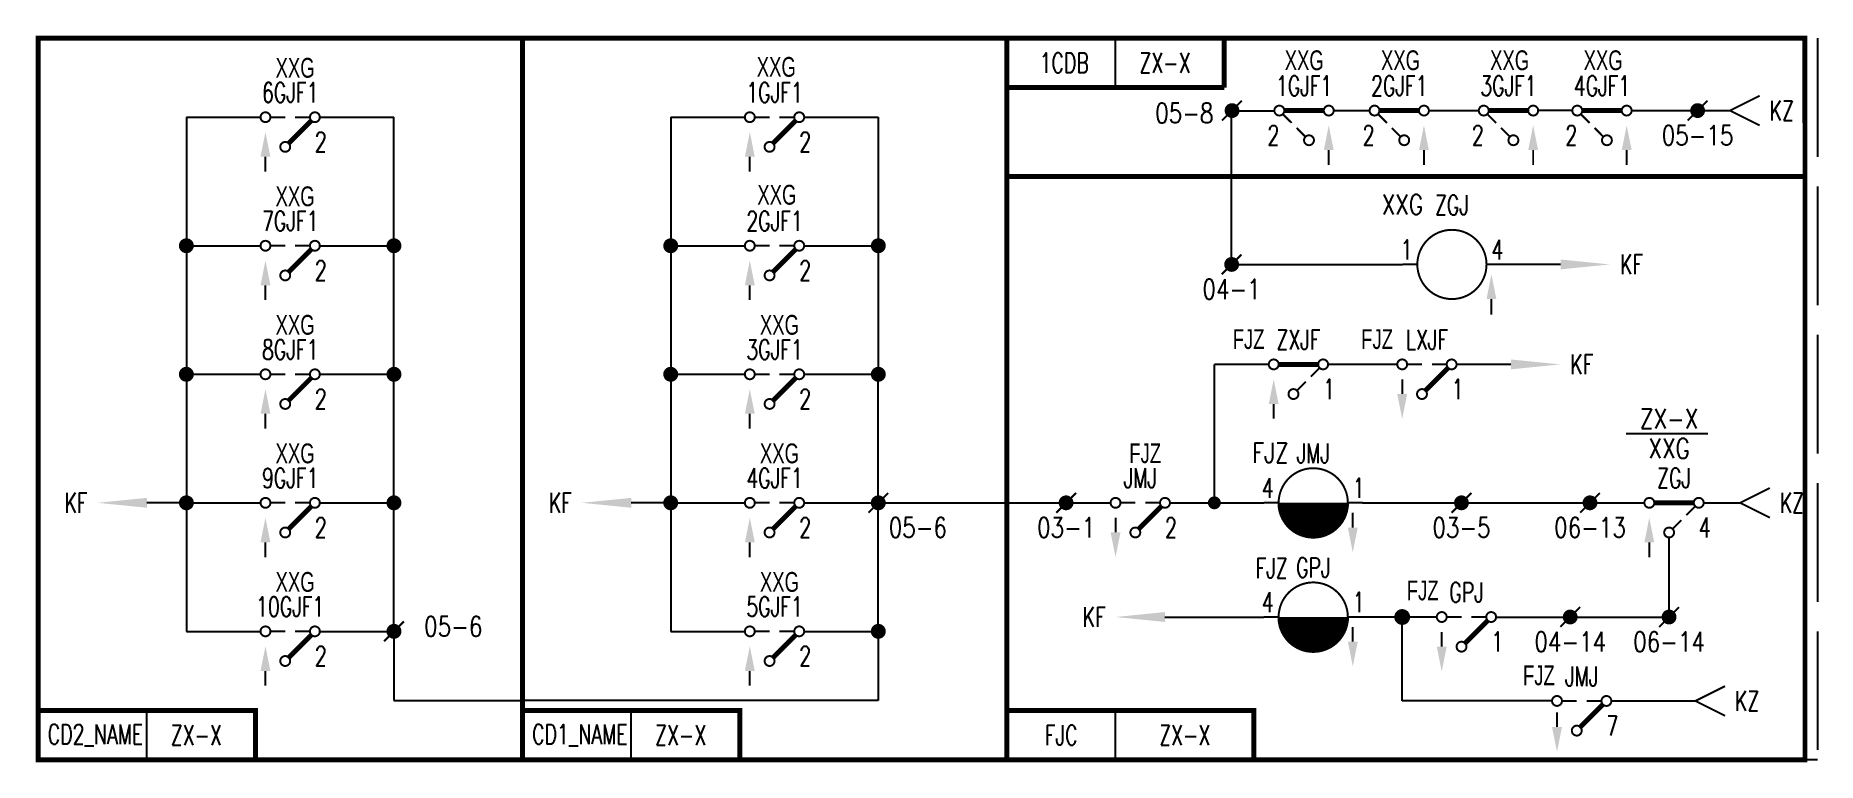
# Model space of a CAD drawing. Header units: millimetres. Extents: x -180 to 0, y -73 to 0.
import ezdxf
from ezdxf.enums import TextEntityAlignment as Align

# ---------------------------------------------------------------- set-up
doc = ezdxf.new("R2010")
doc.units = ezdxf.units.MM
doc.linetypes.add('ACAD_ISO02W100', pattern=[15, 12, -3])
for name, color, linetype in [('define', 7, 'Continuous'), ('hide', 7, 'Continuous'), ('tie', 7, 'Continuous')]:
    doc.layers.add(name, color=color, linetype=linetype)
doc.styles.add('HZ', font='TXT', dxfattribs={"width": 0.7, "bigfont": 'HZTXT'})

# ---------------------------------------------------------------- blocks, each defined once
blk = doc.blocks.new('D4')
for points, const_width in [([(2.73, 2.73), (0.36, 0.36)], 0.5), ([(0.5, 0), (2, 0)], 0.2), ([(3, 0), (4.5, 0)], 0.2)]:
    blk.add_lwpolyline(points, dxfattribs=dict(const_width=const_width))
at = {"const_width": 0.2}
for points in [[(3, 3.5, -1), (3, 2.5, -1), (3, 3.5)], [(0, 0.5, -1), (0, -0.5, -1), (0, 0.5)], [(5, 0.5, -1), (5, -0.5, -1), (5, 0.5)]]:
    blk.add_lwpolyline(points, format="xyb", dxfattribs=at)
blk = doc.blocks.new('D3')
for points, const_width in [([(1.75, 1.75), (2.69, 2.69)], 0.2), ([(0.32, 0.32), (1.25, 1.25)], 0.2), ([(4.5, 0), (0.5, 0)], 0.5)]:
    blk.add_lwpolyline(points, dxfattribs=dict(const_width=const_width))
at = {"const_width": 0.2}
for points in [[(3, 3.5, -1), (3, 2.5, -1), (3, 3.5)], [(0, 0.5, -1), (0, -0.5, -1), (0, 0.5)], [(5, 0.5, -1), (5, -0.5, -1), (5, 0.5)]]:
    blk.add_lwpolyline(points, format="xyb", dxfattribs=at)

msp = doc.modelspace()

# ---------------------------------------------------------------- linework, layer by layer
at = {"color": 7}
for p, q in [((-71, -5), (-71, 0)), ((-165, -8), (-157.5, -8)), ((-165, -8), (-165, -60)), ((-151.5, -8), (-144, -8)), ((-144, -60), (-144, -8)), ((-116, -8), (-108.5, -8)), ((-102.5, -8), (-95, -8)), ((-59.26, -22.89), (-59.26, -7.33)), ((-59.26, -7.37), (-54.97, -7.37)), ((-48.93, -7.33), (-45.3, -7.33)), ((-39.3, -7.33), (-34.25, -7.33)), ((-18.79, -7.33), (-8.84, -7.33)), ((-165, -21), (-157.5, -21)), ((-151.5, -21), (-144, -21)), ((-116, -21), (-108.5, -21)), ((-102.5, -21), (-95, -21)), ((-59.26, -22.89), (-41.97, -22.89)), ((-25.97, -22.89), (-31.97, -22.89)), ((-165, -34), (-157.5, -34)), ((-151.5, -34), (-144, -34)), ((-116, -34), (-108.5, -34)), ((-116, -34), (-116, -60)), ((-102.5, -34), (-95, -34)), ((-95, -60), (-95, -34)), ((-55.5, -33), (-61, -33)), ((-61, -47), (-61, -33)), ((-42.5, -33), (-49.5, -33)), ((-31, -33), (-36.5, -33)), ((-19.34, -40), (-11.08, -40)), ((-165, -47), (-169, -47)), ((-165, -47), (-157.5, -47)), ((-151.5, -47), (-144, -47)), ((-116, -47), (-120, -47)), ((-116, -47), (-108.5, -47)), ((-102.5, -47), (-95, -47)), ((-95, -47), (-82, -47)), ((-82, -47), (-71.5, -47)), ((-65.5, -47), (-56, -47)), ((-46, -47), (-17.5, -47)), ((-11.5, -47), (-7.81, -47)), ((-15, -58.55), (-15, -50.5)), ((-66, -58.55), (-56, -58.55)), ((-38.5, -58.55), (-46, -58.55)), ((-42, -67.04), (-42, -58.55)), ((-32.5, -58.55), (-15, -58.55)), ((-165, -60), (-157.5, -60)), ((-151.5, -60), (-144, -60)), ((-144, -60), (-144, -67)), ((-116, -60), (-108.5, -60)), ((-102.5, -60), (-95, -60)), ((-95, -60), (-95, -67)), ((-169, -73), (-169, -68)), ((-144, -67), (-131, -67)), ((-95, -67), (-131, -67)), ((-120, -73), (-120, -68)), ((-71, -73), (-71, -68)), ((-26.84, -67.04), (-42, -67.04)), ((-20.84, -67.04), (-12.34, -67.04))]:
    msp.add_line(p, q, dxfattribs=at)
for p, q in [((-116, -8), (-116, -21)), ((-95, -8), (-95, -21)), ((-116, -21), (-116, -34)), ((-95, -21), (-95, -21)), ((-95, -21), (-95, -34))]:
    msp.add_line(p, q)
for points, const_width in [([(-180, -73), (-131, -73), (-131, 0), (-180, 0), (-180, -73)], 0.5), ([(-131, -73), (-82, -73), (-82, 0), (-131, 0), (-131, -73)], 0.5), ([(-82, 0), (-82, -14), (-1.25, -14), (-1.26, 0), (-82, 0)], 0.5), ([(-82, 0), (-82, -5), (-60, -5)], 0.5), ([(-32.97, -26.39), (-32.97, -27.96)], 0.2), ([(-180, -68), (-180, -73), (-158, -73)], 0.5), ([(-131, -68), (-131, -73), (-109, -73)], 0.5)]:
    msp.add_lwpolyline(points, dxfattribs=dict(const_width=const_width))
for points, const_width in [([(-82, 0), (-60, 0), (-60, -5)], 0.5), ([(-60.22, -8.33), (-58.22, -6.33)], 0.2), ([(-49.93, -7.33), (-53.93, -7.33)], 0.5), ([(-40.3, -7.33), (-44.3, -7.33)], 0.5), ([(-29.25, -7.33), (-33.25, -7.33)], 0.5), ([(-19.79, -7.33), (-23.79, -7.33)], 0.5), ([(-13.12, -8.33), (-11.12, -6.33)], 0.2), ([(-5.84, -5.83), (-8.84, -7.33), (-5.84, -8.83)], 0.2), ([(-155, -8), (-156.5, -8)], 0.2), ([(-154.73, -10.73), (-152.36, -8.36)], 0.5), ([(-152.5, -8), (-154, -8)], 0.2), ([(-106, -8), (-107.5, -8)], 0.2), ([(-105.73, -10.73), (-103.36, -8.36)], 0.5), ([(-103.5, -8), (-105, -8)], 0.2), ([(-53.18, -8.58), (-54.13, -7.64)], 0.2), ([(-51.75, -10.02), (-52.68, -9.08)], 0.2), ([(-43.55, -8.58), (-44.49, -7.64)], 0.2), ([(-42.11, -10.02), (-43.05, -9.08)], 0.2), ([(-32.5, -8.58), (-33.45, -7.64)], 0.2), ([(-31.07, -10.02), (-32, -9.08)], 0.2), ([(-23.04, -8.58), (-23.98, -7.64)], 0.2), ([(-21.61, -10.02), (-22.54, -9.08)], 0.2), ([(-157, -12), (-157, -13.5)], 0.2), ([(-108, -12), (-108, -13.5)], 0.2), ([(-82, -14), (-1.25, -14), (-1.25, -73), (-82, -73), (-82, -12), (-82, -12)], 0.5), ([(-49.43, -11.33), (-49.43, -12.83)], 0.2), ([(-39.8, -11.33), (-39.8, -12.83)], 0.2), ([(-28.75, -11.33), (-28.75, -12.83)], 0.2), ([(-19.29, -11.33), (-19.29, -12.83)], 0.2), ([(-155, -21), (-156.5, -21)], 0.2), ([(-154.73, -23.73), (-152.36, -21.36)], 0.5), ([(-152.5, -21), (-154, -21)], 0.2), ([(-106, -21), (-107.5, -21)], 0.2), ([(-105.73, -23.73), (-103.36, -21.36)], 0.5), ([(-103.5, -21), (-105, -21)], 0.2), ([(-60.26, -23.89), (-58.26, -21.89)], 0.2), ([(-40.47, -22.89), (-41.97, -22.89)], 0.2), ([(-33.47, -22.89), (-31.97, -22.89)], 0.2), ([(-157, -25), (-157, -26.5)], 0.2), ([(-108, -25), (-108, -26.5)], 0.2), ([(-155, -34), (-156.5, -34)], 0.2), ([(-154.73, -36.73), (-152.36, -34.36)], 0.5), ([(-152.5, -34), (-154, -34)], 0.2), ([(-106, -34), (-107.5, -34)], 0.2), ([(-105.73, -36.73), (-103.36, -34.36)], 0.5), ([(-103.5, -34), (-105, -34)], 0.2), ([(-42, -36), (-42, -34.5)], 0.2), ([(-55, -37), (-55, -38.5)], 0.2), ([(-157, -38), (-157, -39.5)], 0.2), ([(-108, -38), (-108, -39.5)], 0.2), ([(-96, -48), (-94, -46)], 0.2), ([(-77, -48), (-75, -46)], 0.2), ([(-37, -48), (-35, -46)], 0.2), ([(-24, -48), (-22, -46)], 0.2), ([(-16.5, -47), (-12.5, -47)], 0.5), ([(-4.81, -45.5), (-7.81, -47), (-4.81, -48.5)], 0.2), ([(-155, -47), (-156.5, -47)], 0.2), ([(-154.73, -49.73), (-152.36, -47.36)], 0.5), ([(-152.5, -47), (-154, -47)], 0.2), ([(-106, -47), (-107.5, -47)], 0.2), ([(-105.73, -49.73), (-103.36, -47.36)], 0.5), ([(-103.5, -47), (-105, -47)], 0.2), ([(-71, -50), (-71, -48.5)], 0.2), ([(-54.5, -47), (-56, -47)], 0.2), ([(-47.5, -47), (-46, -47)], 0.2), ([(-47, -49.5), (-47, -48)], 0.2), ([(-13.75, -48.75), (-14.69, -49.69)], 0.2), ([(-12.32, -47.32), (-13.25, -48.25)], 0.2), ([(-157, -51), (-157, -52.5)], 0.2), ([(-108, -51), (-108, -52.5)], 0.2), ([(-17, -51), (-17, -52.5)], 0.2), ([(-26, -59.55), (-24, -57.55)], 0.2), ([(-16, -59.55), (-14, -57.55)], 0.2), ([(-145, -61), (-143, -59)], 0.2), ([(-54.5, -58.55), (-56, -58.55)], 0.2), ([(-47.5, -58.55), (-46, -58.55)], 0.2), ([(-47, -61.05), (-47, -59.55)], 0.2), ([(-155, -60), (-156.5, -60)], 0.2), ([(-154.73, -62.73), (-152.36, -60.36)], 0.5), ([(-152.5, -60), (-154, -60)], 0.2), ([(-106, -60), (-107.5, -60)], 0.2), ([(-105.73, -62.73), (-103.36, -60.36)], 0.5), ([(-103.5, -60), (-105, -60)], 0.2), ([(-38, -61.55), (-38, -60.05)], 0.2), ([(-157, -64), (-157, -65.5)], 0.2), ([(-108, -64), (-108, -65.5)], 0.2), ([(-9.34, -65.54), (-12.34, -67.04), (-9.34, -68.54)], 0.2), ([(-180, -68), (-158, -68), (-158, -73)], 0.5), ([(-131, -68), (-109, -68), (-109, -73)], 0.5), ([(-82, -68), (-57, -68), (-57, -73)], 0.5), ([(-82, -68), (-82, -73), (-57, -73)], 0.5), ([(-26.34, -69.68), (-26.34, -68.18)], 0.2)]:
    msp.add_lwpolyline(points, dxfattribs=dict(at, const_width=const_width))
for points, const_width in [([(-59.59, -7.33, 1), (-58.84, -7.33, 1)], 0.75), ([(-12.49, -7.33, 1), (-11.74, -7.33, 1)], 0.75), ([(-40.47, -22.89, 1), (-33.47, -22.89, 1)], 0.2), ([(-165.38, -21, 1), (-164.62, -21, 1)], 0.75), ([(-144.38, -21, 1), (-143.62, -21, 1)], 0.75), ([(-116.38, -21, 1), (-115.62, -21, 1)], 0.75), ([(-95.38, -21, 1), (-94.62, -21, 1)], 0.75), ([(-59.63, -22.89, 1), (-58.88, -22.89, 1)], 0.75), ([(-165.38, -34, 1), (-164.62, -34, 1)], 0.75), ([(-144.38, -34, 1), (-143.62, -34, 1)], 0.75), ([(-116.38, -34, 1), (-115.62, -34, 1)], 0.75), ([(-95.38, -34, 1), (-94.62, -34, 1)], 0.75), ([(-54.5, -47, 1), (-47.5, -47, 1)], 0.2), ([(-165.38, -47, 1), (-164.62, -47, 1)], 0.75), ([(-144.38, -47, 1), (-143.62, -47, 1)], 0.75), ([(-116.38, -47, 1), (-115.62, -47, 1)], 0.75), ([(-116.38, -47, 1), (-115.62, -47, 1)], 0.75), ([(-95.38, -47, 1), (-94.62, -47, 1)], 0.75), ([(-95.38, -47, 1), (-94.62, -47, 1)], 0.75), ([(-76.38, -47, 1), (-75.63, -47, 1)], 0.75), ([(-61.33, -47, 1), (-60.68, -47, 1)], 0.65), ([(-36.38, -47, 1), (-35.63, -47, 1)], 0.75), ([(-23.38, -47, 1), (-22.63, -47, 1)], 0.75), ([(-54.5, -58.55, 1), (-47.5, -58.55, 1)], 0.2), ([(-144.38, -60, 1), (-143.62, -60, 1)], 0.75), ([(-95.38, -60, 1), (-94.62, -60, 1)], 0.75), ([(-42.4, -58.55, 1), (-41.6, -58.55, 1)], 0.8), ([(-25.38, -58.55, 1), (-24.63, -58.55, 1)], 0.75), ([(-15.38, -58.55, 1), (-14.63, -58.55, 1)], 0.75)]:
    msp.add_lwpolyline(points, format="xyb", close=True, dxfattribs=dict(at, const_width=const_width))
for points, const_width in [([(-54.43, -6.83, -1), (-54.43, -7.83, -1), (-54.43, -6.83)], 0.2), ([(-49.43, -6.83, -1), (-49.43, -7.83, -1), (-49.43, -6.83)], 0.2), ([(-44.8, -6.83, -1), (-44.8, -7.83, -1), (-44.8, -6.83)], 0.2), ([(-39.8, -6.83, -1), (-39.8, -7.83, -1), (-39.8, -6.83)], 0.2), ([(-33.75, -6.83, -1), (-33.75, -7.83, -1), (-33.75, -6.83)], 0.2), ([(-28.75, -6.83, -1), (-28.75, -7.83, -1), (-28.75, -6.83)], 0.2), ([(-24.29, -6.83, -1), (-24.29, -7.83, -1), (-24.29, -6.83)], 0.2), ([(-19.29, -6.83, -1), (-19.29, -7.83, -1), (-19.29, -6.83)], 0.2), ([(-157, -8.5, -1), (-157, -7.5, -1), (-157, -8.5)], 0.2), ([(-152, -8.5, -1), (-152, -7.5, -1), (-152, -8.5)], 0.2), ([(-108, -8.5, -1), (-108, -7.5, -1), (-108, -8.5)], 0.2), ([(-103, -8.5, -1), (-103, -7.5, -1), (-103, -8.5)], 0.2), ([(-155, -11.5, -1), (-155, -10.5, -1), (-155, -11.5)], 0.2), ([(-106, -11.5, -1), (-106, -10.5, -1), (-106, -11.5)], 0.2), ([(-51.43, -9.83, -1), (-51.43, -10.83, -1), (-51.43, -9.83)], 0.2), ([(-41.8, -9.83, -1), (-41.8, -10.83, -1), (-41.8, -9.83)], 0.2), ([(-30.75, -9.83, -1), (-30.75, -10.83, -1), (-30.75, -9.83)], 0.2), ([(-21.29, -9.83, -1), (-21.29, -10.83, -1), (-21.29, -9.83)], 0.2), ([(-157, -21.5, -1), (-157, -20.5, -1), (-157, -21.5)], 0.2), ([(-152, -21.5, -1), (-152, -20.5, -1), (-152, -21.5)], 0.2), ([(-108, -21.5, -1), (-108, -20.5, -1), (-108, -21.5)], 0.2), ([(-103, -21.5, -1), (-103, -20.5, -1), (-103, -21.5)], 0.2), ([(-155, -24.5, -1), (-155, -23.5, -1), (-155, -24.5)], 0.2), ([(-106, -24.5, -1), (-106, -23.5, -1), (-106, -24.5)], 0.2), ([(-157, -34.5, -1), (-157, -33.5, -1), (-157, -34.5)], 0.2), ([(-152, -34.5, -1), (-152, -33.5, -1), (-152, -34.5)], 0.2), ([(-108, -34.5, -1), (-108, -33.5, -1), (-108, -34.5)], 0.2), ([(-103, -34.5, -1), (-103, -33.5, -1), (-103, -34.5)], 0.2), ([(-155, -37.5, -1), (-155, -36.5, -1), (-155, -37.5)], 0.2), ([(-106, -37.5, -1), (-106, -36.5, -1), (-106, -37.5)], 0.2), ([(-157, -47.5, -1), (-157, -46.5, -1), (-157, -47.5)], 0.2), ([(-152, -47.5, -1), (-152, -46.5, -1), (-152, -47.5)], 0.2), ([(-108, -47.5, -1), (-108, -46.5, -1), (-108, -47.5)], 0.2), ([(-103, -47.5, -1), (-103, -46.5, -1), (-103, -47.5)], 0.2), ([(-51, -48.81, -0.414214), (-52.81, -47)], 3.62), ([(-49.19, -47, -0.414214), (-51, -48.81)], 3.62), ([(-17, -47.5, -1), (-17, -46.5, -1), (-17, -47.5)], 0.2), ([(-12, -47.5, -1), (-12, -46.5, -1), (-12, -47.5)], 0.2), ([(-155, -50.5, -1), (-155, -49.5, -1), (-155, -50.5)], 0.2), ([(-106, -50.5, -1), (-106, -49.5, -1), (-106, -50.5)], 0.2), ([(-15, -50.5, -1), (-15, -49.5, -1), (-15, -50.5)], 0.2), ([(-51, -60.37, -0.414214), (-52.81, -58.55)], 3.62), ([(-49.19, -58.55, -0.414214), (-51, -60.37)], 3.62), ([(-157, -60.5, -1), (-157, -59.5, -1), (-157, -60.5)], 0.2), ([(-152, -60.5, -1), (-152, -59.5, -1), (-152, -60.5)], 0.2), ([(-108, -60.5, -1), (-108, -59.5, -1), (-108, -60.5)], 0.2), ([(-103, -60.5, -1), (-103, -59.5, -1), (-103, -60.5)], 0.2), ([(-155, -63.5, -1), (-155, -62.5, -1), (-155, -63.5)], 0.2), ([(-106, -63.5, -1), (-106, -62.5, -1), (-106, -63.5)], 0.2)]:
    msp.add_lwpolyline(points, format="xyb", dxfattribs=dict(at, const_width=const_width))
for points in [[(-49.93, -11.33), (-48.93, -11.33), (-49.43, -8.83)], [(-40.3, -11.33), (-39.3, -11.33), (-39.8, -8.83)], [(-29.25, -11.33), (-28.25, -11.33), (-28.75, -8.83)], [(-19.79, -11.33), (-18.79, -11.33), (-19.29, -8.83)], [(-157.5, -12), (-156.5, -12), (-157, -9.5)], [(-108.5, -12), (-107.5, -12), (-108, -9.5)], [(-157.5, -25), (-156.5, -25), (-157, -22.5)], [(-108.5, -25), (-107.5, -25), (-108, -22.5)], [(-25.97, -23.39), (-25.97, -22.39), (-20.97, -22.89)], [(-33.47, -26.39), (-32.47, -26.39), (-32.97, -23.89)], [(-31, -33.5), (-31, -32.5), (-26, -33)], [(-157.5, -38), (-156.5, -38), (-157, -35.5)], [(-108.5, -38), (-107.5, -38), (-108, -35.5)], [(-55.5, -37), (-54.5, -37), (-55, -34.5)], [(-41.5, -36), (-42.5, -36), (-42, -38.5)], [(-169, -46.5), (-169, -47.5), (-174, -47)], [(-120, -46.5), (-120, -47.5), (-125, -47)], [(-157.5, -51), (-156.5, -51), (-157, -48.5)], [(-108.5, -51), (-107.5, -51), (-108, -48.5)], [(-17.5, -51), (-16.5, -51), (-17, -48.5)], [(-70.5, -50), (-71.5, -50), (-71, -52.5)], [(-46.5, -49.5), (-47.5, -49.5), (-47, -52)], [(-66, -58.05), (-66, -59.05), (-71, -58.55)], [(-46.5, -61.05), (-47.5, -61.05), (-47, -63.55)], [(-157.5, -64), (-156.5, -64), (-157, -61.5)], [(-108.5, -64), (-107.5, -64), (-108, -61.5)], [(-37.5, -61.55), (-38.5, -61.55), (-38, -64.05)], [(-25.84, -69.68), (-26.84, -69.68), (-26.34, -72.18)]]:
    msp.add_solid(points, dxfattribs=at)
at = {"layer": 'define'}
msp.add_line((-24.79, -7.33), (-28.25, -7.31), dxfattribs=at)
at = {"layer": 'hide', "color": 3, "linetype": 'ACAD_ISO02W100'}
msp.add_lwpolyline([(-180, 0), (0, 0), (0, -73), (-180, -73)], close=True, dxfattribs=at)

# ---------------------------------------------------------------- block references
at = {"color": 7, "rotation": 180}
for name, p in [('D3', (-50, -33)), ('D4', (-37, -33)), ('D4', (-66, -47)), ('D4', (-33, -58.55)), ('D4', (-21.34, -67.04))]:
    msp.add_blockref(name, p, dxfattribs=at)

# ---------------------------------------------------------------- texts
at = {"color": 7, "style": 'HZ', "width": 0.7}
for s, p in [('1CDB', (-76.2, -2.5)), ('FJC', (-76.5, -70.5))]:
    msp.add_text(s, height=2, dxfattribs=at).set_placement(p, align=Align.MIDDLE)
at = {"color": 3, "style": 'HZ', "width": 0.7}
for s, p in [('ZX-X', (-66, -2.5)), ('CD2_NAME', (-174.2, -70.5)), ('ZX-X', (-164, -70.5)), ('CD1_NAME', (-125.2, -70.5)), ('ZX-X', (-115, -70.5))]:
    msp.add_text(s, height=2, dxfattribs=at).set_placement(p, align=Align.MIDDLE)
at = {"color": 3, "width": 0.7}
for s, p in [('XXG', (-51.91, -2.24)), ('XXG', (-42.17, -2.24)), ('XXG', (-31.13, -2.24)), ('XXG', (-21.67, -2.24)), ('XXG', (-154, -3)), ('XXG', (-105.32, -2.91)), ('XXG', (-154, -16)), ('XXG', (-105.26, -15.84)), ('XXG', (-154, -29)), ('XXG', (-105, -29)), ('XXG', (-154, -42)), ('XXG', (-105, -42)), ('FJZ', (-68, -42)), ('XXG', (-154, -55)), ('XXG', (-105, -55))]:
    msp.add_text(s, height=2, dxfattribs=at).set_placement(p, align=Align.MIDDLE)
at = {"color": 7, "style": 'HZ', "width": 0.7}
for s, p in [('6GJF1', (-154.5, -6.5)), ('1GJF1', (-105.5, -6.5)), ('1GJF1', (-51.93, -5.83)), ('2GJF1', (-42.3, -5.83)), ('3GJF1', (-31.25, -5.83)), ('4GJF1', (-21.79, -5.83)), ('ZGJ', (-36.97, -17.89)), ('7GJF1', (-154.5, -19.5)), ('2GJF1', (-105.5, -19.5)), ('8GJF1', (-154.5, -32.5)), ('3GJF1', (-105.5, -32.5)), ('ZXJF', (-52.5, -31.5)), ('LXJF', (-39.5, -31.5)), ('JMJ', (-51, -43)), ('9GJF1', (-154.5, -45.5)), ('4GJF1', (-105.5, -45.5)), ('JMJ', (-68.5, -45.5)), ('ZGJ', (-14.5, -45.5)), ('GPJ', (-51, -54.55)), ('GPJ', (-35.5, -57.05)), ('10GJF1', (-154.5, -58.5)), ('5GJF1', (-105.5, -58.5)), ('JMJ', (-23.84, -65.54))]:
    msp.add_text(s, height=2, dxfattribs=at).set_placement(p, align=Align.CENTER)
for s, p in [('2', (-54.43, -10.83)), ('2', (-44.8, -10.83)), ('2', (-33.75, -10.83)), ('2', (-24.29, -10.83)), ('1', (-40.97, -22.39)), ('4', (-55, -46.5)), ('KF', (-175, -48)), ('KF', (-126, -48)), ('KF', (-72, -59.55)), ('4', (-55, -58.05))]:
    msp.add_text(s, height=2, dxfattribs=at).set_placement(p, align=Align.RIGHT)
for s, p in [('2', (-152, -11.5)), ('2', (-103, -11.5)), ('4', (-32.97, -22.39)), ('2', (-152, -24.5)), ('2', (-103, -24.5)), ('KF', (-19.97, -23.89)), ('KF', (-25, -34)), ('2', (-152, -37.5)), ('2', (-103, -37.5)), ('1', (-50, -36.5)), ('1', (-37, -36.5)), ('1', (-47, -46.5)), ('KZ', (-3.81, -48)), ('2', (-152, -50.5)), ('2', (-103, -50.5)), ('2', (-66, -50.5)), ('4', (-12, -50.5)), ('1', (-47, -58.05)), ('1', (-33, -62.05)), ('2', (-152, -63.5)), ('2', (-103, -63.5)), ('KZ', (-8.34, -68.04)), ('7', (-21.34, -70.54))]:
    msp.add_text(s, height=2, dxfattribs=at).set_placement(p)
at = {"color": 3, "style": 'HZ'}
for s, width, p in [('XXG', 0.8, (-39.89, -17.83)), ('FJZ', 0.8, (-53.49, -42.94)), ('FJZ', 0.7, (-53.59, -54.61))]:
    msp.add_text(s, height=2, dxfattribs=dict(at, width=width)).set_placement(p, align=Align.RIGHT)
at = {"color": 3, "width": 0.7}
for p in [(-55.93, -31.44), (-42.93, -31.44), (-38.32, -56.86), (-26.56, -65.45)]:
    msp.add_text('FJZ', height=2, dxfattribs=at).set_placement(p, align=Align.RIGHT)
at = {"color": 5, "style": 'HZ', "width": 0.8}
msp.add_text('ZX-X', height=2, dxfattribs=at).set_placement((-15, -39.5), align=Align.CENTER)
at = {"color": 3, "style": 'HZ', "width": 0.8}
msp.add_text('XXG', height=2, dxfattribs=at).set_placement((-15, -42.5), align=Align.CENTER)
at = {"color": 5, "style": 'HZ', "width": 0.7}
msp.add_text('ZX-X', height=2, dxfattribs=at).set_placement((-64, -70.5), align=Align.MIDDLE)
at = {"layer": 'tie', "color": 3, "style": 'HZ', "width": 0.8}
for s, p in [('05-8', (-64.04, -8.58)), ('05-15', (-12.12, -10.83)), ('04-1', (-59.26, -26.39)), ('05-6', (-91, -50.5)), ('03-1', (-76, -50.5)), ('03-5', (-36, -50.5)), ('06-13', (-23, -50.5)), ('05-6', (-138, -60.5)), ('04-14', (-25, -62.05)), ('06-14', (-15, -62.05))]:
    msp.add_text(s, height=2, dxfattribs=at).set_placement(p, align=Align.CENTER)
at = {"layer": 'tie', "color": 1, "style": 'HZ', "width": 0.7}
msp.add_text('KZ', height=2, dxfattribs=at).set_placement((-4.84, -8.33))

doc.saveas('drawing.dxf')
